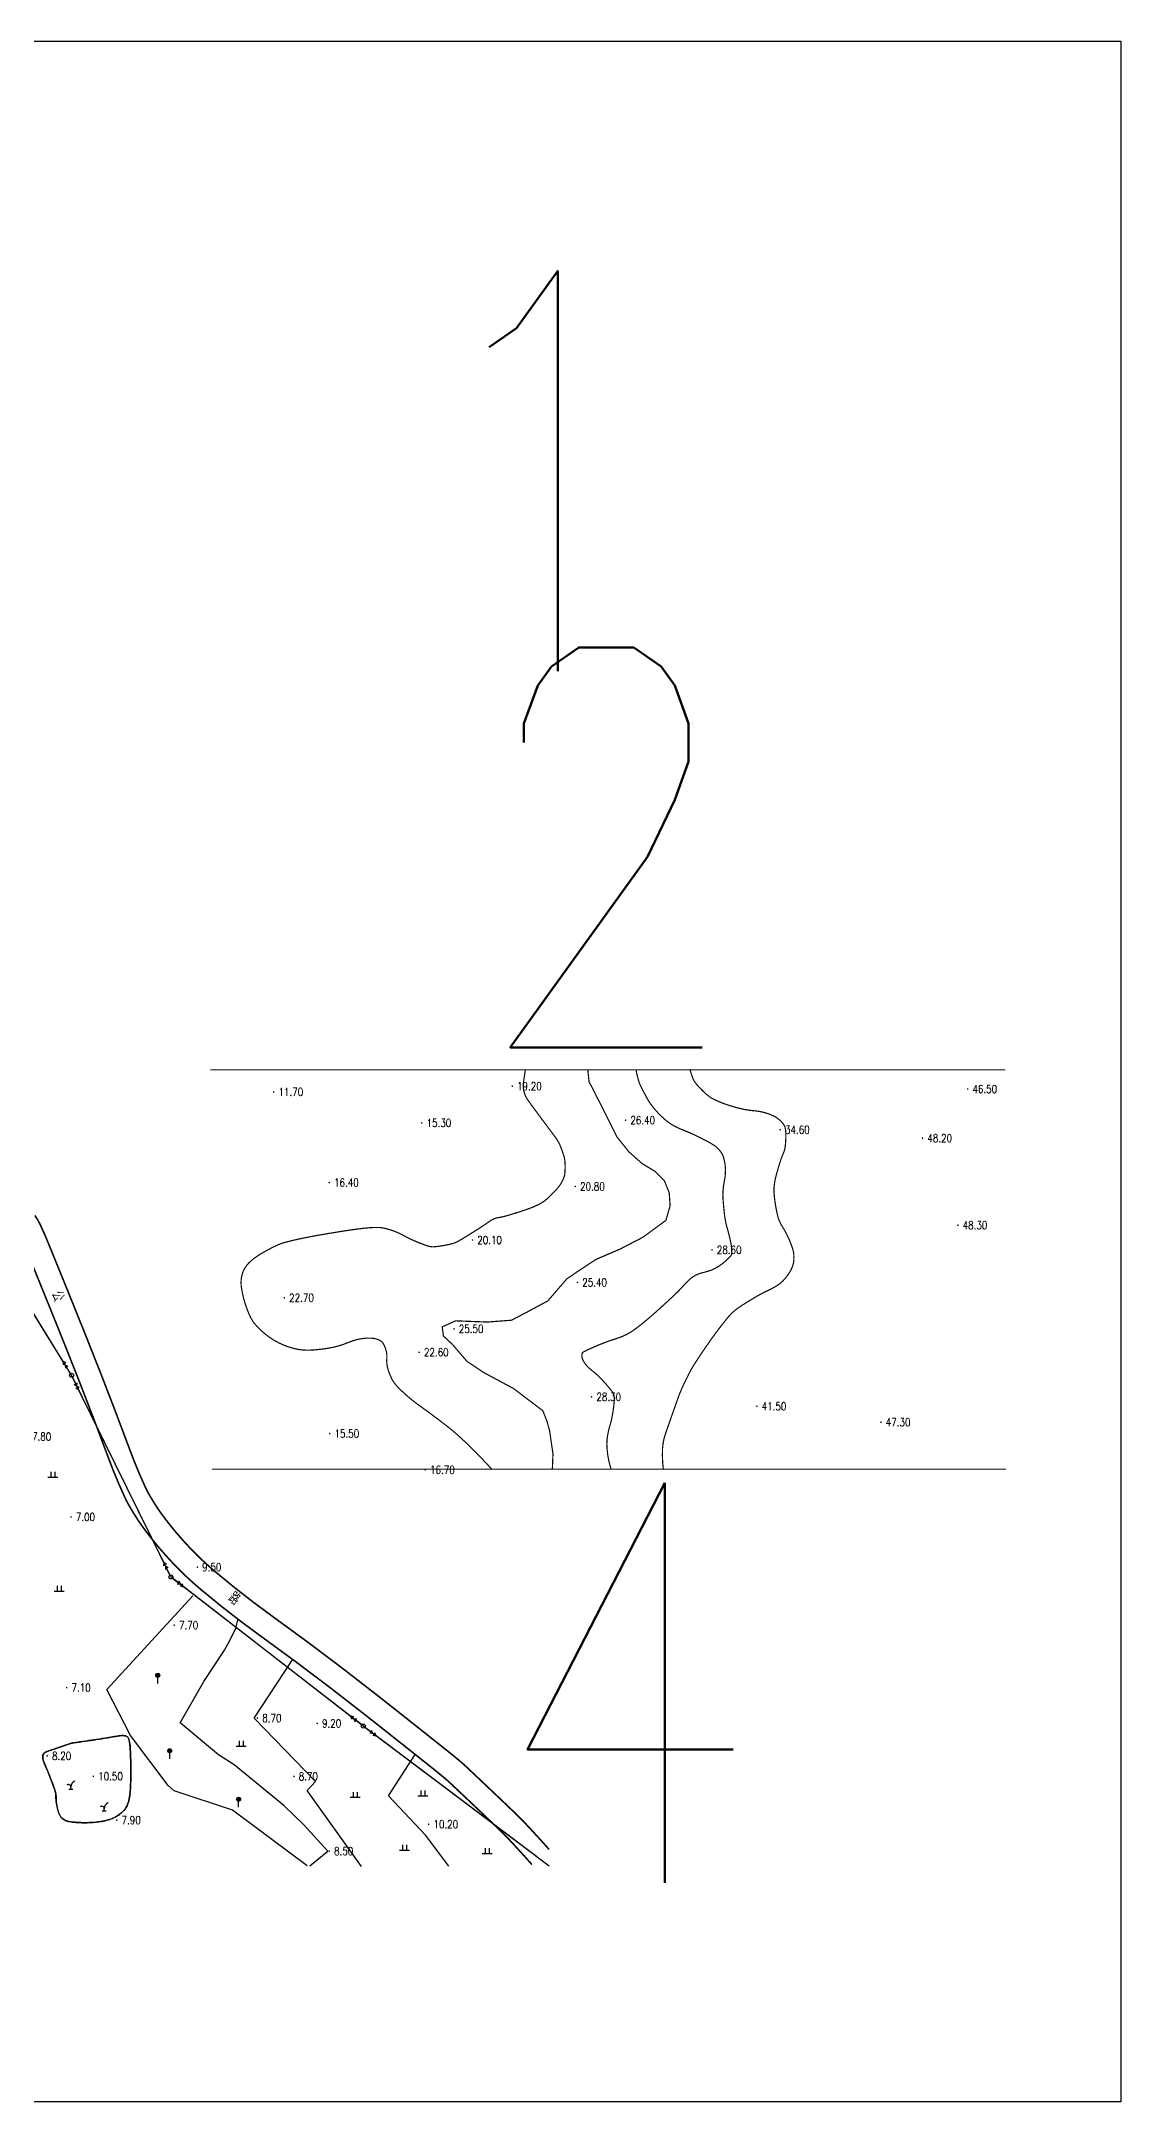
# Model space of a CAD drawing. Extents: x 53960 to 54529, y 63941 to 64456.
# Drawn here: x 54259 to 54529, y 63941 to 64456 of the extents above; entities that cross this region are included whole.
import ezdxf
from ezdxf.enums import TextEntityAlignment as Align

# ---------------------------------------------------------------- set-up
doc = ezdxf.new("R2010")
doc.units = 0
doc.layers.get('0').update_dxf_attribs({"linetype": 'CONTINUOUS'})
doc.layers.add('ASSIST', color=7, linetype='CONTINUOUS', plot=False)
for name, color, linetype in [('DGX', 2, 'CONTINUOUS'), ('DLSS', 4, 'CONTINUOUS'), ('DMTZ', 3, 'CONTINUOUS'), ('GCD', 1, 'CONTINUOUS'), ('GXYZ', 2, 'CONTINUOUS'), ('JMD', 6, 'CONTINUOUS'), ('SXSS', 5, 'CONTINUOUS'), ('ZBTZ', 3, 'CONTINUOUS')]:
    doc.layers.add(name, color=color, linetype=linetype)
doc.styles.add('HZ', font='rs.shx', dxfattribs={"width": 0.8, "bigfont": 'hztxt.shx'})
doc.linetypes.add('10421', pattern='A,2,[150,AAA.SHX,S=1,R=0,X=0,Y=1],1e-11', length=2.00000000001)
doc.linetypes.add('1161', pattern='A,0,[149,AAA.SHX,S=0.15,R=0,X=0,Y=0],-1.6', length=1.6)
picture_1 = doc.add_image_def('image1.bmp', size_in_pixel=(2012, 1793))

# ---------------------------------------------------------------- blocks, each defined once
blk = doc.blocks.new('GC200')
at = {"linetype": 'Continuous', "const_width": 0.2, "flags": 128}
blk.add_lwpolyline([(-0.1, 0, 1), (0.1, 0, 1)], format="xyb", close=True, dxfattribs=at)
blk = doc.blocks.new('gc013a')
at = {"linetype": 'Continuous'}
blk.add_line((0.5, 0), (4, 0), dxfattribs=at)
at = {"linetype": 'Continuous', "flags": 128}
for points in [[(2.30721234484872, -0.40005657708628), (3, 0), (2.30721234484872, 0.4000565770862801)], [(3.30721234484872, -0.40005657708628), (4, 0), (3.30721234484872, 0.4000565770862801)]]:
    blk.add_lwpolyline(points, dxfattribs=at)
blk = doc.blocks.new('gc170')
at = {"linetype": 'Continuous'}
blk.add_circle((0, 0), 0.5, dxfattribs=at)
blk = doc.blocks.new('gc119')
for p, q in [((-1.25, 0), (1.25, 0)), ((-0.5, 1.3), (-0.5, 0)), ((0.5, 1.3), (0.5, 0))]:
    blk.add_line(p, q)
blk = doc.blocks.new('gc123')
blk.add_line((-0.5, 0), (0.5, 0))
at = {"flags": 128}
blk.add_lwpolyline([(0, 0), (0, 0.5)], dxfattribs=at)
for centre, radius, start, end in [((-0.5975089281506007, 0.5549821436987988), 0.6000332951973542, 354.742508464235, 132.1273891816091), ((1.526451023629884, 0.5656993175800765), 1.527864237382108, 110.155343193391, 182.4645217546494)]:
    blk.add_arc(centre, radius, start, end)
blk = doc.blocks.new('*U28')
at = {"linetype": 'Continuous'}
for points in [[(-0.5000000000000001, 2), (-0.4829629131445343, 1.87059047744874), (-0.4829629131445342, 2.129409522551261)], [(-0.4829629131445342, 2.129409522551261), (-0.4330127018922196, 1.75), (-0.4330127018922193, 2.25)], [(-0.4330127018922196, 1.75), (-0.4829629131445342, 2.129409522551261), (-0.4829629131445343, 1.87059047744874)], [(-0.4330127018922193, 2.25), (-0.3535533905932741, 1.646446609406726), (-0.3535533905932737, 2.353553390593274)], [(-0.3535533905932741, 1.646446609406726), (-0.4330127018922193, 2.25), (-0.4330127018922196, 1.75)], [(-0.3535533905932737, 2.353553390593274), (-0.2500000000000003, 1.566987298107781), (-0.2499999999999999, 2.43301270189222)], [(-0.2500000000000003, 1.566987298107781), (-0.3535533905932737, 2.353553390593274), (-0.3535533905932741, 1.646446609406726)], [(-0.2499999999999999, 2.43301270189222), (-0.1294095225512607, 1.517037086855466), (-0.1294095225512603, 2.482962913144534)], [(-0.1294095225512607, 1.517037086855466), (-0.2499999999999999, 2.43301270189222), (-0.2500000000000003, 1.566987298107781)], [(-0.1294095225512603, 2.482962913144534), (-3.33066907387547e-16, 1.5), (1.110223024625157e-16, 2.5)], [(-3.33066907387547e-16, 1.5), (-0.1294095225512603, 2.482962913144534), (-0.1294095225512607, 1.517037086855466)], [(1.110223024625157e-16, 2.5), (0.1294095225512601, 1.517037086855465), (0.1294095225512605, 2.482962913144534)], [(0.1294095225512601, 1.517037086855465), (1.110223024625157e-16, 2.5), (-3.33066907387547e-16, 1.5)], [(0.1294095225512605, 2.482962913144534), (0.2499999999999998, 1.56698729810778), (0.2500000000000001, 2.433012701892219)], [(0.2499999999999998, 1.56698729810778), (0.1294095225512605, 2.482962913144534), (0.1294095225512601, 1.517037086855465)], [(0.2500000000000001, 2.433012701892219), (0.3535533905932737, 1.646446609406726), (0.3535533905932738, 2.353553390593274)], [(0.3535533905932737, 1.646446609406726), (0.2500000000000001, 2.433012701892219), (0.2499999999999998, 1.56698729810778)], [(0.3535533905932738, 2.353553390593274), (0.4330127018922194, 1.75), (0.4330127018922194, 2.25)], [(0.4330127018922194, 1.75), (0.3535533905932738, 2.353553390593274), (0.3535533905932737, 1.646446609406726)], [(0.4330127018922194, 2.25), (0.4829629131445343, 1.870590477448739), (0.4829629131445342, 2.12940952255126)], [(0.4829629131445343, 1.870590477448739), (0.4330127018922194, 2.25), (0.4330127018922194, 1.75)], [(0.5, 2), (0.4829629131445342, 2.12940952255126), (0.4829629131445343, 1.870590477448739)]]:
    blk.add_solid(points, dxfattribs=at)
blk = doc.blocks.new('gc165')
blk.add_lwpolyline([(0, 0), (0, 1.5)])
blk.add_circle((0, 2), 0.5)
at = {"linetype": 'Continuous'}
blk.add_blockref('*U28', (0, 0), dxfattribs=at)

msp = doc.modelspace()

# ---------------------------------------------------------------- linework, layer by layer
at = {"layer": 'ASSIST', "linetype": 'Continuous', "flags": 128}
msp.add_lwpolyline([(54386.3094942383, 64000.15150092875), (54339.81206111918, 64035.16113581092), (54291.70402126988, 64072.4433234746), (54266.8751479574, 64122.85336105651), (54234.85982573297, 64174.73332243836), (54179.82845274598, 64189.1697902385), (54175.81426847918, 64190.07371390965), (54112.34551828705, 64193.86079310375), (54051.63493847733, 64196.94140180066), (53995.71144722526, 64199.77910149078)], dxfattribs=at)
at = {"layer": 'DGX', "color": 3, "linetype": 'Continuous', "const_width": 0.3, "elevation": 25, "flags": 128}
msp.add_lwpolyline([(54395.95303411541, 64199.12130436083), (54396.25667869232, 64196.23907742179), (54399.59674408557, 64189.71614378023), (54403.24045128321, 64182.43472917587), (54406.20096580726, 64178.71817401727), (54409.54103120051, 64175.76009862217), (54412.80518475641, 64173.78804955805), (54415.08250383432, 64171.51260666969), (54416.29707382438, 64168.47868401781), (54416.52480379141, 64165.21721719702), (54415.46350196355, 64161.5679320455), (54409.77244308572, 64157.3836205557), (54403.97400416915, 64154.37950000886), (54397.96081072013, 64151.80453936882), (54394.02019341793, 64149.21117218116), (54390.67859204374, 64146.93468352074), (54385.96997041328, 64141.47111097558), (54380.35000471783, 64138.43579236192), (54376.8565103557, 64136.61460191329), (54370.7808712415, 64136.1593037015), (54362.88253845226, 64136.46283544294), (54359.54093707808, 64134.94517673575), (54359.84471750889, 64132.66868807533), (54362.12308183016, 64130.54396588526), (54365.76846640769, 64126.29452030585), (54369.86952440398, 64123.56273343363), (54377.33746923672, 64119.56447342742), (54384.69457391483, 64114.00406622756), (54385.73211517124, 64111.36522834323), (54386.3923679419, 64109.00912428863), (54387.23513628061, 64103.17678757148), (54387.08751853202, 64099.4894336787)], dxfattribs=at)
at = {"layer": 'DGX', "color": 3, "linetype": 'Continuous', "const_width": 0.3, "flags": 128}
for points in [[(54389.1112676749, 64170.57917835572, 0.04384996675383813), (54389.94103875769, 64172.23025403298, 0.07187470218211867), (54390.20389076012, 64173.33029162322, 0.03666430108624312), (54390.2507516867, 64175.96979533037, 0.05657253440619973), (54389.96317704093, 64177.65958645638, 0.03349712187076813), (54388.92099637928, 64180.52744638454, 0.05516287394618872), (54387.9893167805, 64182.13319183687, 0.001589318402632733), (54386.37000238127, 64184.31201711186, -0.001372640295600551), (54384.49397868675, 64186.83396721095, -0.0005107428185294185), (54381.96333299205, 64190.26282478496, -0.001368355301374412), (54381.02357671664, 64191.54619930573, -0.04349846120541343), (54380.46608000679, 64192.47127035569, -0.04067596749157699), (54380.04407557723, 64193.54614242059, -0.05714512906851452), (54379.82148988274, 64194.77882317631, -0.05085802723107331), (54379.87372863788, 64196.18436507435, -0.002104773040895591), (54380.02378473966, 64197.22664052062, -0.001745279246139127), (54380.21442251657, 64198.48217213394, -0.002776921371784064), (54380.25021119567, 64198.70431833249, -0.001132943144060953), (54380.34218618674, 64199.24810782047)], [(54401.73011069791, 64099.43251105843, -0.05829646238636224), (54400.74537670353, 64104.62934797432, -0.0750750973700353), (54401.07049006381, 64108.73284498321, -0.01268920054926222), (54401.59010568167, 64110.7318488895, 0.01762720171312327), (54401.94998609097, 64112.17470028799, 0.03725902352404223), (54402.58603786278, 64116.86805112366, 0.126920885017595), (54402.31644230687, 64118.25287139152, 0.05622858850645091), (54401.82808937173, 64119.03684067493, 0.01670731061471133), (54399.82453782076, 64121.40180378468, 0.04446835008504342), (54396.79595269855, 64124.19872266738, -0.07640069123800437), (54395.13389049422, 64125.94212390567, -0.05515731263433653), (54394.66794491878, 64126.79744965231, -0.06897847214019812), (54394.47426986013, 64127.5532053163, -0.08127576491254888), (54394.51053694576, 64128.29176498829, -0.1811345173115925), (54394.69414248065, 64128.57843970442, -0.0448928893577833), (54394.94611878571, 64128.73398482986, -0.007228669836723754), (54396.59971813033, 64129.53044246518, -0.03407508226744116), (54403.2547323285, 64132.0832371241, 0.06544075112008307), (54406.64063064497, 64133.63137641982, 0.01956429867397026), (54407.95108385521, 64134.52534952245, 0.01274624234349868), (54409.8692875152, 64136.02419882653, 0.01058118760000278), (54413.37539123755, 64139.03741436859, 0.007596362590404589), (54418.10310737412, 64143.40910169036, 0.0202688621751609), (54419.48935297317, 64144.84220335981, -0.0167928024790931), (54421.1502717394, 64146.58331490342, -0.1442182310745018), (54424.8471968891, 64148.55009503876, 0.1150773133271765), (54429.57859280819, 64150.72922425215, 0.04107610168201341), (54431.60240796645, 64152.58779068766, 0.1567780141371514), (54431.91259069148, 64153.2556392419, 0.05819852517961762), (54431.92129299476, 64154.41349039495, 0.02757135315448624), (54431.52359104426, 64156.81853066937, 0.01646652346847362), (54430.80129134966, 64159.62459183539, -0.02424605568084565), (54430.34029795112, 64161.53831103172, -0.01929118329539609), (54430.11380343368, 64163.04380998248, -0.007888985053976548), (54429.76088380141, 64166.74875876812, -0.07413567320967775), (54430.07912393078, 64171.36646793465, 0.08442517157029296), (54430.27591983338, 64175.43283792901, 0.04578873236293595), (54429.85824473598, 64177.37712083105, 0.07203691771595792), (54429.31022588718, 64178.52051110587, 0.04879868047553513), (54428.40707966321, 64179.61860632582, 0.05635959993058499), (54427.44321888503, 64180.38597896769, 0.01904614987111041), (54425.67908539134, 64181.40003571962, 0.01064575684808223), (54422.4216148008, 64183.02336692265, 0.01867995479253041), (54419.74274873571, 64184.16759058683, -0.02620861405265917), (54417.84525942721, 64185.01205239727, -0.04698023372210463), (54415.91918387811, 64186.23311552627, -0.0363416661797198), (54413.72734168355, 64188.20080927745, -0.0179195481791792), (54412.53679744678, 64189.52914990915, -0.01968071597253681), (54411.5466452328, 64190.8167205283, -0.02719443193571817), (54410.9323259659, 64191.79261544882, -0.00886739693068163), (54409.26996106396, 64194.91137625277, -0.04559426559687242), (54408.657381472, 64196.4412811434, -0.0265569227329601), (54407.99501926023, 64199.18801670276)], [(54421.52582184961, 64199.22409583869, 0.04392493289602155), (54422.28350589877, 64196.93876727426, 0.07193035710853346), (54423.05642130254, 64195.68247004207, 0.04151781950535965), (54425.68616606528, 64193.01430483244, 0.06663713193198643), (54427.64821688877, 64191.73838750448, 0.02868515999335003), (54430.59737379127, 64190.53936555193, 0.02399025362051907), (54434.25396072874, 64189.48462519779, 0.03823104775879921), (54437.44190516929, 64188.98182598829, -0.04518394144139965), (54440.13468275376, 64188.51872758033, -0.0565452057263107), (54442.66059334352, 64187.52857748399, -0.0778619757425922), (54444.24313231172, 64186.34545734141, -0.04920604260890837), (54445.02802207257, 64185.36503510227, -0.09115832604822921), (54445.29038296383, 64184.73562797898, -0.03768090981816087), (54445.43255513629, 64183.7104148285, -0.02513167724020612), (54445.45150015494, 64182.15989979982, -0.01317555569319657), (54445.32714580564, 64180.23113449576, -0.0345949101348645), (54445.2098271408, 64179.50368075217, -0.04358291625084144), (54444.82517421776, 64178.32788733741, 0.02287594060048577), (54444.00145929758, 64176.12303789178, 0.01559217942637058), (54442.96910866807, 64172.54116327642, 0.0286796004975272), (54442.58199111481, 64170.55066547656, 0.04984656679903177), (54442.50943454121, 64168.48618802964, 0.02884323922039733), (54442.94371185159, 64164.94862047852, 0.01286417588346199), (54443.39555476434, 64162.78142892884, 0.03016561498023665), (54443.66715332515, 64161.87653074443, 0.0546951713724067), (54444.65111269618, 64159.89642195921, -0.039150545728897), (54446.10876413961, 64157.1780411978, -0.009832118291907384), (54446.66462029272, 64155.84205477801, -0.0111845358255059), (54447.10349477948, 64154.64808473457, -0.06193150215237051), (54447.44741961859, 64153.00364917997, -0.05587716157622741), (54447.39314917629, 64151.14371696601, -0.05875326144009283), (54447.07548535027, 64149.94078196574, -0.04544657674417765), (54446.35322631767, 64148.5060867565, -0.05078382078099673), (54444.85236630954, 64146.56702568692, -0.06273185399319722), (54443.31345074154, 64145.30895770349, -0.03150655203614861), (54441.13115246459, 64144.12516226878, 0.02359548251945703), (54438.19382944817, 64142.59139908777, 0.01064116452322535), (54434.40267271636, 64140.2686659621, 0.02462225856727413), (54432.83825209497, 64139.1513379057, 0.05267612005783805), (54430.99120751911, 64137.34343178063, 0.01927137769872408), (54426.71304016659, 64131.74271568438, 0.009959236273117192), (54422.65281742057, 64125.72896746828, 0.02569178461912972), (54421.24816141221, 64123.29022586343, 0.01200878755023342), (54419.44926060895, 64119.53923385282, 0.02061049582712984), (54418.54556414829, 64117.2893975187, 0.0002950969800019836), (54417.85724876449, 64115.34443381801, 0.0001819371524486409), (54416.74383079066, 64112.18869348564, 0.0004730179237519446), (54416.52727109194, 64111.57233024761, 8.618464018100968e-05), (54415.34248385585, 64108.1881404563, 0.07022001328675552), (54414.63315372192, 64104.62260914402, 0.04768040939412443), (54414.84200082732, 64099.28691128522)], [(54371.88549105865, 64099.43699276735, 0.0165942957501079), (54365.09161560377, 64106.3727526014, 0.02610521283606911), (54360.41079856781, 64110.39888099582, 0.009530644439348911), (54353.74270193661, 64115.35413098078, -0.02277603114120888), (54351.00714901537, 64117.50173721728, -0.02040829196494877), (54348.57041225169, 64119.78057979367, -0.03838883166408253), (54347.42480619671, 64121.13705795387, -0.04800121527114669), (54346.87713401407, 64122.0746853021, -0.02448411171214626), (54346.08143006567, 64124.04531406343, -0.1044248495740447), (54345.69233114635, 64127.09968606112, 0.1185295558495587), (54345.27340151228, 64129.78833920859, 0.03225396100236391), (54344.80157565416, 64130.75271512254, 0.0656778757847263), (54344.48117082774, 64131.17360341334, 0.07836732852858105), (54343.89205197737, 64131.6054403848, 0.05640121816377112), (54342.9462212772, 64131.96518210227, 0.0483335507472865), (54341.95361491136, 64132.11943956423, 0.03064448408176646), (54340.37146808678, 64132.11360378104, 0.08625549829400167), (54336.26369345942, 64131.12122595917, -0.06530353870488308), (54330.91420060072, 64129.59044483617, -0.01470530765873629), (54327.7683555244, 64129.21470727134, -0.0233240915219833), (54325.77205251122, 64129.12915742065, -0.05575934047253235), (54322.78943698568, 64129.47432848321, -0.04834934008114011), (54319.50860507155, 64130.57337822433, -0.03438189784767209), (54317.15535907459, 64131.8243491617, -0.03579054084036136), (54315.08477204993, 64133.33052506892, -0.03350061640088796), (54312.91120513261, 64135.42729388195, -0.05746016579710264), (54311.88359648475, 64136.86181547153, -0.02736752962616936), (54311.19912461477, 64138.27123507659, -0.01830404969893066), (54310.3725184068, 64140.46219039168, -0.02193650831315519), (54309.84471557615, 64142.29561448493, -0.01746347538947826), (54309.36513117314, 64144.6432698222, -0.07520356322432584), (54309.3246014202, 64147.10509706169, -0.08252064912492946), (54309.9848800712, 64149.25228589404, -0.08764081554988186), (54311.31539477251, 64151.04740991809, -0.05537165862783158), (54314.12327016721, 64153.17090052408, -0.02418236108030793), (54318.15023604635, 64155.311142356, -0.04659814323703876), (54320.37932050014, 64156.11732011801, -0.01087410692154161), (54324.05320253083, 64156.98587472443, -0.00918789013909089), (54328.43892296957, 64157.83856378065, -0.006221046364311793), (54336.82590710302, 64159.20247451979, -0.01339437648201027), (54340.74365789215, 64159.68275401883, -0.01218938750062201), (54342.20106152142, 64159.7861362379, -0.01498884420585812), (54343.38917433402, 64159.8056993951, -0.05168645856637791), (54345.09284326236, 64159.60581448352, -0.03507723485910921), (54347.5112591884, 64158.883604276, -0.0361120647762283), (54349.98777250911, 64157.74026876924, 0.02842384025083373), (54353.10991522783, 64156.24026549428, 0.01346250431567159), (54355.74636467418, 64155.23547183617, 0.04232227637214095), (54356.61676486097, 64155.01080573525, 0.05869830812071969), (54357.41210655094, 64154.97040869779, 0.02346969990356531), (54359.3853289016, 64155.19522499892, 0.02476755342809934), (54362.19413983086, 64155.79360869696, 0.05876289393614227), (54363.32284374412, 64156.24026549428, 0.01285397056808002), (54364.44251608918, 64156.88121819467, 0.003771559175817216), (54368.18321419103, 64159.19097011522, 0.01525040274691215), (54371.29164502506, 64161.27766404404, -0.04568269432026709), (54372.37175378718, 64161.911099987, -0.07053131872837959), (54373.41914700779, 64162.23311189574, 0.03164250176481812), (54375.79296832462, 64162.76569963439, 0.005418654572190432), (54378.07127636392, 64163.45751564077, 0.005185733850770032), (54380.43604460274, 64164.23072674473, 0.02748851414406917), (54383.31705311933, 64165.38594480745, 0.04349936654985789), (54385.01802820971, 64166.36722466395, 0.03528776643975563), (54385.81779800557, 64167.01495445734, 0.01286550708769506), (54387.82831326307, 64168.9920657528, 0.02206083244812788), (54388.30746557038, 64169.53406474167, 0.0121004165362874), (54389.1112676749, 64170.57917835572)]]:
    msp.add_lwpolyline(points, format="xyb", dxfattribs=at)
at = {"layer": 'DLSS', "linetype": 'Continuous', "const_width": 0.3, "flags": 128}
for points in [[(54500.31501323019, 64199.20973686068), (54301.57507023784, 64199.20973686068)], [(54500.52440093911, 64099.38899638724), (54302.01329821433, 64099.38899638724)]]:
    msp.add_lwpolyline(points, dxfattribs=at)
at = {"layer": 'DLSS', "linetype": 'Continuous', "const_width": 0.4, "flags": 128}
msp.add_lwpolyline([(54257.70110718202, 64162.80874670615, -0.04303388454428656), (54259.26971006277, 64160.02436090903, -0.009656695249083011), (54261.10610401677, 64155.77260713762, -0.001719327924539481), (54270.42257099717, 64132.77902641727, -0.006667527642491501), (54281.44391462574, 64104.2100166414, 0.01934579570704134), (54285.30238988095, 64094.9169341394, 0.02275997384004337), (54286.33016880072, 64092.93180750995, 0.01522422081739999), (54288.31276061259, 64089.72478356043, 0.01718743424920487), (54290.17241668772, 64087.1116898578, 0.01214191358938563), (54293.19124250744, 64083.35687850615, 0.02096769872669722), (54297.85366709105, 64078.28520635921, 0.02149242529983856), (54302.78814698025, 64073.75683300637, 0.01879713743566857), (54317.34878058828, 64062.41091064943, -0.01080222499244924), (54343.78648442684, 64042.48110728768, -0.001215304924650212), (54360.65666284902, 64029.11595339341, -0.006435661272476477), (54363.91342735018, 64026.45371516286, -0.0143949964076875), (54365.7177988843, 64024.84883721339, -0.00181320738549934), (54377.75474859112, 64013.4228669809, -0.01400439103408481), (54380.56017747553, 64010.58584551329, -0.006185968701457578), (54386.2528922464, 64004.34402032387, -0.006185968701457578)], format="xyb", dxfattribs=at)
at = {"layer": 'DLSS', "linetype": 'Continuous', "flags": 128}
msp.add_lwpolyline([(54255.81479496812, 64153.60747947171, 0.4000000000000001, 0.4, -0.001719327924539663), (54265.11649695474, 64130.65033961213, 0.4, 0.4000000000000001, -0.006667527642491726), (54276.08296276555, 64102.22358154033, 0.4000000000000001, 0.4, 0.01934579570703641), (54280.11102131195, 64092.52206010537, 0.4, 0.4, 0.02275997384007591), (54281.37798221881, 64090.07496006635, 0.4, 0.4, 0.01522422081741152), (54283.54360437833, 64086.57186775577, 0.4, 0.4, 0.01718743424920035), (54285.63109469588, 64083.63863301626, 0.4, 0.4, 0.01214191358937811), (54288.82387865071, 64079.66745277835, 0.4, 0.4, 0.02096769872670875), (54293.81067767611, 64074.24293399719, 0.4, 0.4, 0.02149242529982986), (54299.10711595766, 64069.3823913427, 0.4, 0.4, 0.01879713743567183), (54314.00670672461, 64057.77234712741, 0.4, 0.4, -0.01080222499244782), (54340.24717259779, 64037.99122966855, 0.4, 0.4, -0.001215304924649868), (54357.09556665458, 64024.64333412144, 0.4, 0.4, -0.006435661272472519), (54360.2383882535, 64022.07423837952, 0.4, 0.4000000000000001, -0.0143949964076715), (54361.79683597316, 64020.68809459847, 0.4000000000000001, 0.4, -0.001813207385498858), (54373.80371194803, 64009.29067159551, 0.4, 0.4, -0.01400439103409131), (54376.38399814232, 64006.6813282019, 0.4, 0.4, -0.006185968701457414), (54381.98138947067, 64000.54402120611, 0.4, 0.4, 0)], format="xyseb", dxfattribs=at)
at = {"layer": 'DMTZ', "linetype": '10421', "flags": 128}
for points in [[(54325.76498716573, 64000.21966756738), (54307.11391574149, 64014.13263938924), (54292.51856697946, 64018.95819983492), (54291.01536871535, 64020.34597773029), (54281.58266377603, 64032.82377011949), (54275.70430353614, 64044.28913882824), (54297.18985817759, 64067.68842410167)], [(54326.46605287407, 64000.25498156276), (54330.90719440179, 64003.90893431158), (54324.85958335419, 64010.5437919473), (54319.9341993905, 64015.33445694629), (54307.51057042636, 64025.45268176059), (54303.64909667353, 64027.99200819754), (54294.06873524397, 64035.95182065137), (54299.90698857843, 64046.26721547304), (54305.1450320507, 64054.10256905939), (54306.38853213308, 64056.39613786388), (54307.95445886327, 64059.64909339535), (54308.49976674189, 64061.93844073465)], [(54339.36721665382, 64000.03278138499), (54325.80239547556, 64019.07883899597), (54327.89734689177, 64021.27646181215), (54312.49497367535, 64037.18079949916), (54322.10568042377, 64051.69891715537)], [(54361.1809255179, 64000.1825126774), (54355.42271386164, 64007.78522875319), (54346.07682762919, 64017.71101591853), (54352.77510561355, 64028.02023324954)]]:
    msp.add_lwpolyline(points, dxfattribs=at)
msp.add_lwpolyline([(54281.29536804139, 64031.5645748493, -0.0351754868326923), (54281.5238527157, 64029.7499222411, -0.00339926550797207), (54281.63237580827, 64027.4969366123, -0.00508679498545547), (54281.67933568844, 64025.99033692037, -0.009894127413430138), (54281.68347777791, 64022.53355060169, -0.009665351486312037), (54281.54932834661, 64018.99750023661, -0.03070228478569009), (54281.3560110735, 64017.37563709094, -0.0311900095109448), (54280.97010478498, 64015.8147841292, -0.07463540867904543), (54280.42059174446, 64014.68796874502, -0.05905906537876475), (54279.37724207277, 64013.50008281394, -0.05405966898321449), (54277.96747049183, 64012.4849016702, -0.05676660107626513), (54276.44492365964, 64011.83639019422, -0.02301403030980695), (54274.63798789447, 64011.3880043901, -0.02597778848909069), (54273.00578844756, 64011.14921241675, -0.01714204213201875), (54270.78279868781, 64011.01780209853, -0.01769348908203565), (54268.62541251854, 64011.04071116737, -0.02394527954060748), (54266.78729850787, 64011.21378798816, -0.03594507861762881), (54265.58449229043, 64011.47471736416, -0.04845038205096928), (54265.17429933196, 64011.63965246573, -0.03680564335605645), (54264.67945773116, 64011.9448914436, -0.1481056159784219), (54263.84817368386, 64013.03740864174, -0.05908201141630601), (54263.05039163761, 64016.32112609129, -0.03403105210197576), (54262.96704394963, 64017.91421581776, 0.07880595665484544), (54262.86938583629, 64018.59966072319, 0.005806550770046294), (54262.60920691234, 64019.4107119157, 0.007784755434411339), (54262.39876686599, 64020.0101829615, 0.003429814898264078), (54261.99486521957, 64021.08313436434, 0.001231426261428232), (54260.84210475877, 64024.0609114625, 0.01420729659407422), (54260.43319402751, 64025.02745541799, -0.01152203233621247), (54259.92262771563, 64026.21645034838, -0.1349720669625653), (54259.73213356405, 64027.87676316918, -0.2581418314768371), (54260.29287947439, 64028.6002589675, -0.01295152406552623), (54260.99253622361, 64028.8799537567, -0.006039639001297375), (54262.51438725062, 64029.42226218773, -0.002193105954823583), (54266.38033031696, 64030.72855787413, -0.02614152432703919), (54266.71056737178, 64030.819667902, -0.02100272155576423), (54268.19776719114, 64031.08250360814, 0.005655998384383263), (54273.74534245922, 64031.88827184845, 0.004661873832602277), (54276.68058653179, 64032.37665001252, -0.005979642868551382), (54278.97000123046, 64032.7513743902, -0.09670212944188601), (54280.43819154502, 64032.6889011162, -0.200774179549857), (54281.02695297794, 64032.25817293777, 0.08705209403597884)], format="xyb", close=True, dxfattribs=at)
at = {"layer": 'GXYZ', "linetype": 'Continuous'}
for p, q in [((54264.77451515625, 64126.25737953982), (54236.96045853412, 64171.32930395505)), ((54289.93661918229, 64076.03167823142), (54268.64255004498, 64119.26500629968)), ((54336.65035180404, 64037.6113591082), (54294.86573058502, 64069.99310017731)), ((54383.11400465239, 64002.55750307054), (54343.00755070509, 64032.75513366912))]:
    msp.add_line(p, q, dxfattribs=at)
at = {"layer": 'ZBTZ', "linetype": '1161', "flags": 128}
msp.add_lwpolyline([(54281.29536804139, 64031.5645748493, 0.07207488148736525), (54281.20061456022, 64031.97792591483, 0.0930266900200169), (54281.02695297794, 64032.25817293777, 0.04976782557868813), (54280.68331293174, 64032.56636128813, 0.08421349056336273), (54280.43819154502, 64032.6889011162, 0.06334036440367967), (54279.78839877737, 64032.79979858075, 0.05085686298550737), (54278.97000123046, 64032.7513743902, 0.0003778901560263685), (54277.58078970015, 64032.52507044096, 0.0005829841180694188), (54276.68058653179, 64032.37665001252, 0.0002065295603224088), (54274.82382257225, 64032.06750486168, -0.0003555884622959936), (54273.74534245922, 64031.88827184845, -0.00905506926323904), (54271.22120210478, 64031.51745601097, 0.007562794810609693), (54268.19776719114, 64031.08250360814, 0.004230096329740392), (54267.0104964159, 64030.88301793602, 0.016617334056817), (54266.71056737178, 64030.819667902, 0.006951909978669517), (54266.57868439518, 64030.78524814273, 0.00459302346568011), (54266.38033031696, 64030.72855787413, 0.009571638087438984), (54265.39348353981, 64030.41601904918, 0.003252810946989282), (54262.51438725062, 64029.42226218773, 0.0008635349458122746), (54261.87886458077, 64029.19703122135, 0.0006185257585013003), (54260.99253622361, 64028.8799537567, 0.00887689039847202), (54260.72438748018, 64028.77824157535, 0.005453803866301499), (54260.29287947439, 64028.6002589675, 0.1280277366419087), (54259.97475124647, 64028.35499309353, 0.09521206968666339), (54259.73213356405, 64027.87676316918, 0.09878760095644196), (54259.67268343271, 64027.15955387175, 0.07254335051667349), (54259.92262771563, 64026.21645034838, 0.00114925834933975), (54260.24487219492, 64025.46725274949, -0.001959132225568624), (54260.43319402751, 64025.02745541799, -0.0001076238846801826), (54260.80936033837, 64024.13884265721, -0.001228570428012221), (54260.84210475877, 64024.0609114625, -0.006490409134302769), (54261.10619706148, 64023.40416690009, -0.001848473540815969), (54261.99486521957, 64021.08313436434, -0.0004821424874470617), (54262.32544891164, 64020.20751145482, -0.002143674567498887), (54262.39876686599, 64020.0101829615, -0.003463544030711997), (54262.4311247929, 64019.92000993993, -0.0006150001664175361), (54262.60920691234, 64019.4107119157, -0.006180620935258389), (54262.78496763064, 64018.88523793337, -0.01150105891793504), (54262.86938583629, 64018.59966072319, -0.03073407435815012), (54262.89318111447, 64018.48403986741, -0.006308301386372614), (54262.96704394963, 64017.91421581776, -0.02440501446175956), (54263.00406807373, 64017.3664490945, 0.01279972180064238), (54263.05039163761, 64016.32112609129, 0.04213719497296714), (54263.35150222715, 64014.38273422921, 0.05772795487371785), (54263.84817368386, 64013.03740864174, 0.04539225438711078), (54264.31213882731, 64012.29689788629, 0.07828364925395583), (54264.67945773116, 64011.9448914436, 0.01378944203963843), (54265.01774429681, 64011.72311731684, 0.03146482632649672), (54265.17429933196, 64011.63965246573, 0.011146793612284), (54265.40224976512, 64011.54203793872, 0.01422852554075855), (54265.58449229043, 64011.47471736416, 0.0279507769088587), (54266.03663529584, 64011.34982119332, 0.01717768060657397), (54266.78729850787, 64011.21378798816, 0.01275985820003672), (54267.69048479619, 64011.10543073525, 0.01238528968099504), (54268.62541251854, 64011.04071116737, 0.008431717151887454), (54269.70307841687, 64011.0110877953, 0.008418688489927915), (54270.78279868781, 64011.01780209853, 0.008997756408614851), (54271.98450637725, 64011.06716050968, 0.01056256841063809), (54273.00578844756, 64011.14921241675, 0.0109944226260679), (54273.69278116967, 64011.23433807085, 0.007947245843474107), (54274.63798789447, 64011.3880043901, 0.01654538882746826), (54275.44951287739, 64011.56109885205, 0.01329202655229014), (54276.44492365964, 64011.83639019422, 0.02657286376255503), (54277.15509799746, 64012.095247612, 0.02228852977532782), (54277.96747049183, 64012.4849016702, 0.03308364327692416), (54278.63096959607, 64012.89898781611, 0.02699265736703257), (54279.37724207277, 64013.50008281394, 0.02952128802290334), (54280.00663423309, 64014.13664383812, 0.03835411351441149), (54280.42059174446, 64014.68796874502, 0.02841623610456387), (54280.75060523496, 64015.27719123043, 0.03305839293844841), (54280.97010478498, 64015.8147841292, 0.01979482033273954), (54281.20710131255, 64016.63290959987, 0.02226009933984074), (54281.3560110735, 64017.37563709094, 0.008680066576518649), (54281.48438117898, 64018.31374637433, 0.0119669711260965), (54281.54932834661, 64018.99750023661, 0.008212631609243024), (54281.63896661124, 64020.6453255224, 0.00717552693897076), (54281.68347777791, 64022.53355060169, 0.002604029648714878), (54281.69328465146, 64024.97926417505, 0.006298622260514068), (54281.67933568844, 64025.99033692037, 0.001191739415681758), (54281.66097347246, 64026.62827210687, 0.0008750847424345069), (54281.63237580827, 64027.4969366123, 0.003367930026590756), (54281.62257960631, 64027.73345019855, 0.0003948884157172021), (54281.5238527157, 64029.7499222411, 0.0188874782261908), (54281.47369944931, 64030.32176115131, 0.008632916445401595), (54281.29536804139, 64031.5645748493)], format="xyb", close=True, dxfattribs=at)

# ---------------------------------------------------------------- block references
at = {"layer": 'GCD', "linetype": 'Continuous'}
ref = msp.add_blockref('GC200', (54377.05543374894, 64195.13270935118, 19.2), dxfattribs=at)
ref.add_attrib('height', '19.20', dxfattribs={"linetype": 'Continuous', "height": 2, "style": 'HZ', "width": 0.8}).set_placement((54378.25543374894, 64195.13270935118, 19.2), align=Align.MIDDLE_LEFT)
ref = msp.add_blockref('GC200', (54490.90768580783, 64194.41459375062, 46.5), dxfattribs=at)
ref.add_attrib('height', '46.50', dxfattribs={"linetype": 'Continuous', "height": 2, "style": 'HZ', "width": 0.8}).set_placement((54492.10768580783, 64194.41459375062, 46.5), align=Align.MIDDLE_LEFT)
ref = msp.add_blockref('GC200', (54317.40663026541, 64193.68377254483, 11.7), dxfattribs=at)
ref.add_attrib('height', '11.70', dxfattribs={"linetype": 'Continuous', "height": 2, "style": 'HZ', "width": 0.8}).set_placement((54318.60663026541, 64193.68377254483, 11.7), align=Align.MIDDLE_LEFT)
ref = msp.add_blockref('GC200', (54354.44211252291, 64185.92984210159, 15.3), dxfattribs=at)
ref.add_attrib('height', '15.30', dxfattribs={"linetype": 'Continuous', "height": 2, "style": 'HZ', "width": 0.8}).set_placement((54355.64211252291, 64185.92984210159, 15.3), align=Align.MIDDLE_LEFT)
ref = msp.add_blockref('GC200', (54405.38710662589, 64186.61803806769, 26.4), dxfattribs=at)
ref.add_attrib('height', '26.40', dxfattribs={"linetype": 'Continuous', "height": 2, "style": 'HZ', "width": 0.8}).set_placement((54406.58710662588, 64186.61803806769, 26.4), align=Align.MIDDLE_LEFT)
ref = msp.add_blockref('GC200', (54444.0426008518, 64184.23386126965, 34.6), dxfattribs=at)
ref.add_attrib('height', '34.60', dxfattribs={"linetype": 'Continuous', "height": 2, "style": 'HZ', "width": 0.8}).set_placement((54445.24260085179, 64184.23386126965, 34.6), align=Align.MIDDLE_LEFT)
ref = msp.add_blockref('GC200', (54479.64634494988, 64182.12615206397, 48.2), dxfattribs=at)
ref.add_attrib('height', '48.20', dxfattribs={"linetype": 'Continuous', "height": 2, "style": 'HZ', "width": 0.8}).set_placement((54480.84634494987, 64182.12615206397, 48.2), align=Align.MIDDLE_LEFT)
ref = msp.add_blockref('GC200', (54331.30283900868, 64171.01984790221, 16.4), dxfattribs=at)
ref.add_attrib('height', '16.40', dxfattribs={"linetype": 'Continuous', "height": 2, "style": 'HZ', "width": 0.8}).set_placement((54332.50283900868, 64171.01984790221, 16.4), align=Align.MIDDLE_LEFT)
ref = msp.add_blockref('GC200', (54392.81472563978, 64170.04090556681, 20.8), dxfattribs=at)
ref.add_attrib('height', '20.80', dxfattribs={"linetype": 'Continuous', "height": 2, "style": 'HZ', "width": 0.8}).set_placement((54394.01472563978, 64170.04090556681, 20.8), align=Align.MIDDLE_LEFT)
ref = msp.add_blockref('GC200', (54488.4627895468, 64160.36228398851, 48.3), dxfattribs=at)
ref.add_attrib('height', '48.30', dxfattribs={"linetype": 'Continuous', "height": 2, "style": 'HZ', "width": 0.8}).set_placement((54489.6627895468, 64160.36228398851, 48.3), align=Align.MIDDLE_LEFT)
ref = msp.add_blockref('GC200', (54367.10978254986, 64156.66779917755, 20.1), dxfattribs=at)
ref.add_attrib('height', '20.10', dxfattribs={"linetype": 'Continuous', "height": 2, "style": 'HZ', "width": 0.8}).set_placement((54368.30978254986, 64156.66779917755, 20.1), align=Align.MIDDLE_LEFT)
ref = msp.add_blockref('GC200', (54427.00147465074, 64154.20032639539, 28.6), dxfattribs=at)
ref.add_attrib('height', '28.60', dxfattribs={"linetype": 'Continuous', "height": 2, "style": 'HZ', "width": 0.8}).set_placement((54428.20147465074, 64154.20032639539, 28.6), align=Align.MIDDLE_LEFT)
ref = msp.add_blockref('GC200', (54393.35558223206, 64146.05931114653, 25.4), dxfattribs=at)
ref.add_attrib('height', '25.40', dxfattribs={"linetype": 'Continuous', "height": 2, "style": 'HZ', "width": 0.8}).set_placement((54394.55558223206, 64146.05931114653, 25.4), align=Align.MIDDLE_LEFT)
ref = msp.add_blockref('GC200', (54320.07444492046, 64142.23483399073, 22.7), dxfattribs=at)
ref.add_attrib('height', '22.70', dxfattribs={"linetype": 'Continuous', "height": 2, "style": 'HZ', "width": 0.8}).set_placement((54321.27444492046, 64142.23483399073, 22.7), align=Align.MIDDLE_LEFT)
ref = msp.add_blockref('GC200', (54362.49049456847, 64134.44284156775, 25.5), dxfattribs=at)
ref.add_attrib('height', '25.50', dxfattribs={"linetype": 'Continuous', "height": 2, "style": 'HZ', "width": 0.8}).set_placement((54363.69049456847, 64134.44284156775, 25.5), align=Align.MIDDLE_LEFT)
ref = msp.add_blockref('GC200', (54353.77934506867, 64128.60480947044, 22.6), dxfattribs=at)
ref.add_attrib('height', '22.60', dxfattribs={"linetype": 'Continuous', "height": 2, "style": 'HZ', "width": 0.8}).set_placement((54354.97934506867, 64128.60480947044, 22.6), align=Align.MIDDLE_LEFT)
ref = msp.add_blockref('GC200', (54396.89288254854, 64117.44733068621, 28.3), dxfattribs=at)
ref.add_attrib('height', '28.30', dxfattribs={"linetype": 'Continuous', "height": 2, "style": 'HZ', "width": 0.8}).set_placement((54398.09288254854, 64117.44733068621, 28.3), align=Align.MIDDLE_LEFT)
ref = msp.add_blockref('GC200', (54438.21984963056, 64115.10116266542, 41.5), dxfattribs=at)
ref.add_attrib('height', '41.50', dxfattribs={"linetype": 'Continuous', "height": 2, "style": 'HZ', "width": 0.8}).set_placement((54439.41984963055, 64115.10116266542, 41.5), align=Align.MIDDLE_LEFT)
ref = msp.add_blockref('GC200', (54255.79256406418, 64107.51890529413, 7.8), dxfattribs=at)
ref.add_attrib('height', '7.80', dxfattribs={"linetype": 'Continuous', "height": 2, "style": 'HZ', "width": 0.8}).set_placement((54256.99256406417, 64107.51890529413, 7.8), align=Align.MIDDLE_LEFT)
ref = msp.add_blockref('GC200', (54331.4072255269, 64108.27885998289, 15.5), dxfattribs=at)
ref.add_attrib('height', '15.50', dxfattribs={"linetype": 'Continuous', "height": 2, "style": 'HZ', "width": 0.8}).set_placement((54332.6072255269, 64108.27885998289, 15.5), align=Align.MIDDLE_LEFT)
ref = msp.add_blockref('GC200', (54469.23580167392, 64111.10731361062, 47.3), dxfattribs=at)
ref.add_attrib('height', '47.30', dxfattribs={"linetype": 'Continuous', "height": 2, "style": 'HZ', "width": 0.8}).set_placement((54470.43580167391, 64111.10731361062, 47.3), align=Align.MIDDLE_LEFT)
ref = msp.add_blockref('GC200', (54355.32115108283, 64099.22258790881, 16.7), dxfattribs=at)
ref.add_attrib('height', '16.70', dxfattribs={"linetype": 'Continuous', "height": 2, "style": 'HZ', "width": 0.8}).set_placement((54356.52115108282, 64099.22258790881, 16.7), align=Align.MIDDLE_LEFT)
ref = msp.add_blockref('GC200', (54266.74597394114, 64087.43108538186, 7), dxfattribs=at)
ref.add_attrib('height', '7.00', dxfattribs={"linetype": 'Continuous', "height": 2, "style": 'HZ', "width": 0.8}).set_placement((54267.94597394114, 64087.43108538186, 7), align=Align.MIDDLE_LEFT)
ref = msp.add_blockref('GC200', (54298.32838521544, 64074.89113714692, 9.5), dxfattribs=at)
ref.add_attrib('height', '9.50', dxfattribs={"linetype": 'Continuous', "height": 2, "style": 'HZ', "width": 0.8}).set_placement((54299.52838521544, 64074.89113714692, 9.5), align=Align.MIDDLE_LEFT)
ref = msp.add_blockref('GC200', (54292.5524885902, 64060.38777754147, 7.7), dxfattribs=at)
ref.add_attrib('height', '7.70', dxfattribs={"linetype": 'Continuous', "height": 2, "style": 'HZ', "width": 0.8}).set_placement((54293.75248859019, 64060.38777754147, 7.7), align=Align.MIDDLE_LEFT)
ref = msp.add_blockref('GC200', (54265.65956452298, 64044.77451305201, 7.1), dxfattribs=at)
ref.add_attrib('height', '7.10', dxfattribs={"linetype": 'Continuous', "height": 2, "style": 'HZ', "width": 0.8}).set_placement((54266.85956452298, 64044.77451305201, 7.1), align=Align.MIDDLE_LEFT)
ref = msp.add_blockref('GC200', (54313.34829737859, 64037.15628505356, 8.7), dxfattribs=at)
ref.add_attrib('height', '8.70', dxfattribs={"linetype": 'Continuous', "height": 2, "style": 'HZ', "width": 0.8}).set_placement((54314.54829737858, 64037.15628505356, 8.7), align=Align.MIDDLE_LEFT)
ref = msp.add_blockref('GC200', (54328.28347087851, 64035.83417251916, 9.2), dxfattribs=at)
ref.add_attrib('height', '9.20', dxfattribs={"linetype": 'Continuous', "height": 2, "style": 'HZ', "width": 0.8}).set_placement((54329.48347087851, 64035.83417251916, 9.2), align=Align.MIDDLE_LEFT)
ref = msp.add_blockref('GC200', (54260.79170020489, 64027.71259640514, 8.2), dxfattribs=at)
ref.add_attrib('height', '8.20', dxfattribs={"linetype": 'Continuous', "height": 2, "style": 'HZ', "width": 0.8}).set_placement((54261.99170020489, 64027.71259640514, 8.2), align=Align.MIDDLE_LEFT)
ref = msp.add_blockref('GC200', (54272.32391392927, 64022.61299872043, 10.5), dxfattribs=at)
ref.add_attrib('height', '10.50', dxfattribs={"linetype": 'Continuous', "height": 2, "style": 'HZ', "width": 0.8}).set_placement((54273.52391392927, 64022.61299872043, 10.5), align=Align.MIDDLE_LEFT)
ref = msp.add_blockref('GC200', (54322.47259808844, 64022.59087428809, 8.7), dxfattribs=at)
ref.add_attrib('height', '8.70', dxfattribs={"linetype": 'Continuous', "height": 2, "style": 'HZ', "width": 0.8}).set_placement((54323.67259808844, 64022.59087428809, 8.7), align=Align.MIDDLE_LEFT)
ref = msp.add_blockref('GC200', (54278.18448564784, 64011.65829662998, 7.9), dxfattribs=at)
ref.add_attrib('height', '7.90', dxfattribs={"linetype": 'Continuous', "height": 2, "style": 'HZ', "width": 0.8}).set_placement((54279.38448564784, 64011.65829662998, 7.9), align=Align.MIDDLE_LEFT)
ref = msp.add_blockref('GC200', (54356.1547355511, 64010.6285843847, 10.2), dxfattribs=at)
ref.add_attrib('height', '10.20', dxfattribs={"linetype": 'Continuous', "height": 2, "style": 'HZ', "width": 0.8}).set_placement((54357.3547355511, 64010.6285843847, 10.2), align=Align.MIDDLE_LEFT)
ref = msp.add_blockref('GC200', (54331.308316949, 64003.91447387647, 8.5), dxfattribs=at)
ref.add_attrib('height', '8.50', dxfattribs={"linetype": 'Continuous', "height": 2, "style": 'HZ', "width": 0.8}).set_placement((54332.508316949, 64003.91447387647, 8.5), align=Align.MIDDLE_LEFT)
at = {"layer": 'GXYZ', "linetype": 'Continuous'}
for p, rotation in [((54266.8751479574, 64122.85336105651), 121.6788938290743), ((54266.8751479574, 64122.85336105651), 296.2220114438153), ((54291.70402126988, 64072.4433234746), 116.2220114438153), ((54291.70402126988, 64072.4433234746), 322.2254639794199), ((54339.81206111918, 64035.16113581092), 142.2254639794199), ((54339.81206111918, 64035.16113581092), 323.0225586587641)]:
    msp.add_blockref('gc013a', p, dxfattribs=dict(at, rotation=rotation))
for p in [(54266.8751479574, 64122.85336105651), (54291.70402126988, 64072.4433234746), (54339.81206111918, 64035.16113581092)]:
    msp.add_blockref('gc170', p, dxfattribs=at)
at = {"layer": 'ZBTZ', "linetype": 'Continuous'}
for name, p in [('gc119', (54262.16048992949, 64097.39913067227)), ('gc119', (54263.81252074894, 64068.929200285)), ('gc165', (54288.41332293424, 64045.8314296242)), ('gc119', (54309.24231558724, 64030.14421392721)), ('gc165', (54291.41140095488, 64026.98536824415)), ('gc123', (54266.70357468294, 64019.41641626789)), ('gc123', (54275.05847141414, 64013.99954159535)), ('gc165', (54308.65105137083, 64014.87913763654)), ('gc119', (54337.73914542503, 64017.35331412815)), ('gc119', (54354.67211042548, 64017.76590424089)), ('gc119', (54350.1290256721, 64004.14982421635)), ('gc119', (54370.77906001627, 64003.32464399087))]:
    msp.add_blockref(name, p, dxfattribs=at)

# ---------------------------------------------------------------- texts
at = {"layer": 'JMD', "linetype": 'Continuous', "style": 'HZ', "width": 0.8}
for s, p in [('1', (54385.00706165643, 64348.89390955523)), ('2', (54400.55597431206, 64254.81414825546)), ('4', (54404.87511642861, 64045.93981806197))]:
    msp.add_text(s, height=100, dxfattribs=at).set_placement(p, align=Align.MIDDLE)
at = {"layer": 'SXSS', "linetype": 'Continuous', "style": 'HZ', "width": 0.8}
for s, rotation, p in [('公', 291.446419206047, (54261.20151170422, 64141.73874411722)), ('路', 323.0978334941996, (54306.15173625539, 64065.17383131964))]:
    msp.add_text(s, height=3, rotation=rotation, dxfattribs=at).set_placement(p, align=Align.BOTTOM_CENTER)

# ---------------------------------------------------------------- pictures from other files: only their frames are drawn
at = {"linetype": 'Continuous'}
image = msp.add_image(picture_1, insert=(53959.6343878981, 63941.24656881344), size_in_units=(569.5656669093587, 515.0867862103113), dxfattribs=at)
image.dxf.flags = 7

doc.saveas('drawing.dxf')
